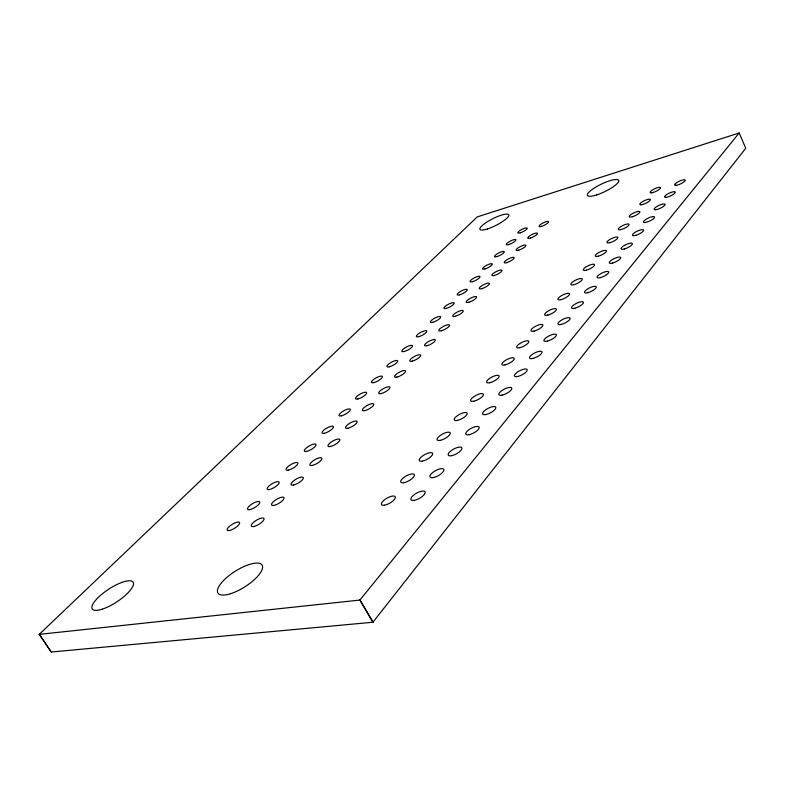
<?xml version="1.0" encoding="UTF-8"?>
<svg xmlns="http://www.w3.org/2000/svg" width="785" height="785" viewBox="0 0 785 785"><rect width="100%" height="100%" fill="white"/><g stroke="black" fill="none" stroke-linecap="round" stroke-linejoin="round"><path stroke-width="1.18" d="M372.904 622.24L745.75 148.277L739.185 132.979L477.26 216.895L39.25 634.368L51.221 652.021L372.904 622.24L359.903 600.064L39.25 634.368M359.903 600.064L739.185 132.979M51.221 652.021L39.348 634.28M359.991 599.946L372.993 622.132M596.639 194.915A17.339 4.131 -25.7 0 0 618.678 180.413A17.339 4.131 -25.7 0 0 593.803 188.331A17.339 4.131 -25.7 0 0 596.639 194.915M547.891 315.089A6.555 1.972 -26.4 0 0 556.486 309.221A6.555 1.972 -26.4 0 0 547.282 311.586A6.555 1.972 -26.4 0 0 547.891 315.089M455.31 316.296A5.917 1.619 -27.5 0 0 463.307 310.988A5.917 1.619 -27.5 0 0 455.408 313.117A5.917 1.619 -27.5 0 0 455.31 316.296M433.241 477.584A7.87 2.865 -28.9 0 0 443.937 470.009A7.87 2.865 -28.9 0 0 433.555 471.883A7.87 2.865 -28.9 0 0 433.241 477.584M432.829 322.292A5.838 1.58 -27.7 0 0 440.768 317.032A5.838 1.58 -27.7 0 0 433.075 319.112A5.838 1.58 -27.7 0 0 432.829 322.292M502.194 395.13A7.271 2.443 -27.3 0 0 511.879 388.379A7.271 2.443 -27.3 0 0 501.9 390.567A7.271 2.443 -27.3 0 0 502.194 395.13M441.415 330.77A6.005 1.668 -27.7 0 0 449.57 325.343A6.005 1.668 -27.7 0 0 441.612 327.443A6.005 1.668 -27.7 0 0 441.415 330.77M230.584 593.705A26.17 9.175 -32.4 0 0 262.524 566.132A26.17 9.175 -32.4 0 0 226.836 577.426A26.17 9.175 -32.4 0 0 230.584 593.705M102.217 609.189A24.433 7.526 -33.3 0 0 133.538 583.697A24.433 7.526 -33.3 0 0 102.384 593.794A24.433 7.526 -33.3 0 0 102.217 609.189M487.377 228.965A16.171 3.699 -26.8 0 0 508.866 215.08A16.171 3.699 -26.8 0 0 486.788 222.116A16.171 3.699 -26.8 0 0 487.377 228.965M418.768 336.667A5.927 1.629 -28 0 0 426.873 331.299A5.927 1.629 -28 0 0 419.121 333.34A5.927 1.629 -28 0 0 418.768 336.667M427.079 345.714A6.103 1.727 -27.9 0 0 435.4 340.17A6.103 1.727 -27.9 0 0 427.383 342.231A6.103 1.727 -27.9 0 0 427.079 345.714M389.301 366.811A6.113 1.737 -28.5 0 0 397.74 361.198A6.113 1.737 -28.5 0 0 389.88 363.161A6.113 1.737 -28.5 0 0 389.301 366.811M414.186 500.379A8.046 2.983 -29.3 0 0 425.166 492.578A8.046 2.983 -29.3 0 0 414.676 494.344A8.046 2.983 -29.3 0 0 414.186 500.379M404.275 351.503A6.015 1.678 -28.2 0 0 412.537 346.008A6.015 1.678 -28.2 0 0 404.736 348.02A6.015 1.678 -28.2 0 0 404.275 351.503M506.796 262.622A5.583 1.433 -26.7 0 0 514.214 257.745A5.583 1.433 -26.7 0 0 506.551 259.982A5.583 1.433 -26.7 0 0 506.796 262.622M412.282 361.149A6.202 1.786 -28.2 0 0 420.77 355.468A6.202 1.786 -28.2 0 0 412.694 357.489A6.202 1.786 -28.2 0 0 412.282 361.149M384.483 505.216A7.919 2.875 -29.8 0 0 395.365 497.543A7.919 2.875 -29.8 0 0 385.249 499.25A7.919 2.875 -29.8 0 0 384.483 505.216M520.298 232.802A5.289 1.285 -26.6 0 0 527.294 228.249A5.289 1.285 -26.6 0 0 519.994 230.476A5.289 1.285 -26.6 0 0 520.298 232.802M457.37 420.417A7.281 2.463 -28 0 0 467.212 413.567A7.281 2.463 -28 0 0 457.459 415.618A7.281 2.463 -28 0 0 457.37 420.417M472.511 281.687A5.583 1.442 -27.2 0 0 480.027 276.752A5.583 1.442 -27.2 0 0 472.501 278.911A5.583 1.442 -27.2 0 0 472.511 281.687M403.814 482.726A7.742 2.767 -29.3 0 0 414.421 475.268A7.742 2.767 -29.3 0 0 404.393 477.074A7.742 2.767 -29.3 0 0 403.814 482.726M373.846 382.619A6.221 1.786 -28.7 0 0 382.462 376.878A6.221 1.786 -28.7 0 0 374.543 378.802A6.221 1.786 -28.7 0 0 373.846 382.619M446.459 308.348A5.75 1.531 -27.5 0 0 454.25 303.206A5.75 1.531 -27.5 0 0 446.616 305.306A5.75 1.531 -27.5 0 0 446.459 308.348M494.491 275.447A5.662 1.472 -26.9 0 0 502.047 270.462A5.662 1.472 -26.9 0 0 494.334 272.68A5.662 1.472 -26.9 0 0 494.491 275.447M610.181 242.604A6.084 1.658 -25.5 0 0 617.952 237.384A6.084 1.658 -25.5 0 0 609.189 239.896A6.084 1.658 -25.5 0 0 610.181 242.604M635.821 235.333A6.182 1.707 -25.2 0 0 643.631 230.054A6.182 1.707 -25.2 0 0 634.633 232.625A6.182 1.707 -25.2 0 0 635.821 235.333M675.748 185.358A5.858 1.492 -24.7 0 0 684.922 181.041A5.858 1.492 -24.7 0 0 679.133 181.286A5.858 1.492 -24.7 0 0 675.748 185.358M288.321 470.127A6.82 2.1 -30.4 0 0 297.917 463.631A6.82 2.1 -30.4 0 0 289.743 465.279A6.82 2.1 -30.4 0 0 288.321 470.127M306.621 451.404A6.692 2.031 -30 0 0 316.012 445.075A6.692 2.031 -30 0 0 307.887 446.783A6.692 2.031 -30 0 0 306.621 451.404M481.823 288.654A5.74 1.521 -27.1 0 0 489.526 283.571A5.74 1.521 -27.1 0 0 481.745 285.75A5.74 1.521 -27.1 0 0 481.823 288.654M640.854 204.797A5.838 1.511 -25.1 0 0 650 200.489A5.838 1.511 -25.1 0 0 644.426 200.617A5.838 1.511 -25.1 0 0 640.854 204.797M468.773 302.264A5.829 1.57 -27.3 0 0 476.613 297.073A5.829 1.57 -27.3 0 0 468.773 299.232A5.829 1.57 -27.3 0 0 468.773 302.264M330.377 446.518A6.78 2.1 -29.7 0 0 339.846 440.11A6.78 2.1 -29.7 0 0 331.476 441.867A6.78 2.1 -29.7 0 0 330.377 446.518M484.973 268.931A5.505 1.403 -27 0 0 492.352 264.103A5.505 1.403 -27 0 0 484.885 266.282A5.505 1.403 -27 0 0 484.973 268.931M396.984 377.085A6.309 1.845 -28.4 0 0 405.659 371.276A6.309 1.845 -28.4 0 0 397.524 373.258A6.309 1.845 -28.4 0 0 396.984 377.085M357.882 398.957A6.329 1.845 -29 0 0 366.673 393.079A6.329 1.845 -29 0 0 358.706 394.953A6.329 1.845 -29 0 0 357.882 398.957M534.124 331.103A6.663 2.041 -26.6 0 0 542.906 325.098A6.663 2.041 -26.6 0 0 533.614 327.423A6.663 2.041 -26.6 0 0 534.124 331.103M665.67 197.369A5.937 1.541 -24.8 0 0 674.972 192.992A5.937 1.541 -24.8 0 0 669.163 193.179A5.937 1.541 -24.8 0 0 665.67 197.369M519.866 347.696A6.78 2.119 -26.8 0 0 528.845 341.534A6.78 2.119 -26.8 0 0 519.454 343.81A6.78 2.119 -26.8 0 0 519.866 347.696M489.771 382.707A7.016 2.286 -27.4 0 0 499.162 376.221A7.016 2.286 -27.4 0 0 489.595 378.399A7.016 2.286 -27.4 0 0 489.771 382.707M632.416 216.729A5.917 1.56 -25.2 0 0 639.903 211.724A5.917 1.56 -25.2 0 0 631.307 214.276A5.917 1.56 -25.2 0 0 632.416 216.729M517.815 376.447A7.134 2.355 -27 0 0 527.275 369.872A7.134 2.355 -27 0 0 517.393 372.119A7.134 2.355 -27 0 0 517.815 376.447M459.676 294.817A5.662 1.482 -27.3 0 0 467.33 289.783A5.662 1.482 -27.3 0 0 459.745 291.912A5.662 1.482 -27.3 0 0 459.676 294.817M655.289 209.752A6.015 1.59 -24.9 0 0 664.718 205.327A6.015 1.59 -24.9 0 0 658.88 205.425A6.015 1.59 -24.9 0 0 655.289 209.752M473.875 401.204A7.153 2.365 -27.7 0 0 483.481 394.551A7.153 2.365 -27.7 0 0 473.826 396.661A7.153 2.365 -27.7 0 0 473.875 401.204M621.475 229.465A6.005 1.609 -25.4 0 0 629.089 224.353A6.005 1.609 -25.4 0 0 620.415 226.885A6.005 1.609 -25.4 0 0 621.475 229.465M440.218 440.375A7.428 2.561 -28.4 0 0 450.296 433.33A7.428 2.561 -28.4 0 0 440.454 435.312A7.428 2.561 -28.4 0 0 440.218 440.375M469.087 434.713A7.556 2.649 -28 0 0 479.252 427.58A7.556 2.649 -28 0 0 469.077 429.621A7.556 2.649 -28 0 0 469.087 434.713M644.573 222.528A6.103 1.648 -25 0 0 654.14 218.053A6.103 1.648 -25 0 0 648.282 218.063A6.103 1.648 -25 0 0 644.573 222.528M422.379 461.129A7.585 2.659 -28.8 0 0 432.721 453.887A7.585 2.659 -28.8 0 0 422.781 455.781A7.585 2.659 -28.8 0 0 422.379 461.129M598.523 256.165A6.172 1.717 -25.6 0 0 606.442 250.827A6.172 1.717 -25.6 0 0 597.601 253.31A6.172 1.717 -25.6 0 0 598.523 256.165M451.532 455.712A7.703 2.747 -28.4 0 0 461.953 448.363A7.703 2.747 -28.4 0 0 451.669 450.325A7.703 2.747 -28.4 0 0 451.532 455.712M624.418 248.963A6.28 1.766 -25.3 0 0 632.386 243.566A6.28 1.766 -25.3 0 0 623.29 246.117A6.28 1.766 -25.3 0 0 624.418 248.963M312.224 465.446A6.918 2.178 -30.1 0 0 321.909 458.862A6.918 2.178 -30.1 0 0 313.48 460.56A6.918 2.178 -30.1 0 0 312.224 465.446M269.353 489.536A6.967 2.178 -30.7 0 0 279.175 482.873A6.967 2.178 -30.7 0 0 270.953 484.443A6.967 2.178 -30.7 0 0 269.353 489.536M293.394 485.071A7.055 2.247 -30.5 0 0 303.314 478.31A7.055 2.247 -30.5 0 0 294.836 479.929A7.055 2.247 -30.5 0 0 293.394 485.071M249.679 509.651A7.114 2.247 -31.2 0 0 259.747 502.812A7.114 2.247 -31.2 0 0 251.475 504.304A7.114 2.247 -31.2 0 0 249.679 509.651M273.867 505.432A7.212 2.326 -30.9 0 0 284.023 498.485A7.212 2.326 -30.9 0 0 275.486 500.025A7.212 2.326 -30.9 0 0 273.867 505.432M229.269 530.532A7.271 2.326 -31.6 0 0 239.582 523.497A7.271 2.326 -31.6 0 0 231.271 524.91A7.271 2.326 -31.6 0 0 229.269 530.532M253.584 526.568A7.369 2.404 -31.4 0 0 263.995 519.434A7.369 2.404 -31.4 0 0 255.41 520.887A7.369 2.404 -31.4 0 0 253.584 526.568M586.483 270.177A6.26 1.776 -25.8 0 0 594.569 264.712A6.26 1.776 -25.8 0 0 585.63 267.175A6.26 1.776 -25.8 0 0 586.483 270.177M612.643 263.044A6.368 1.825 -25.4 0 0 620.768 257.519A6.368 1.825 -25.4 0 0 611.584 260.051A6.368 1.825 -25.4 0 0 612.643 263.044M518.738 250.179A5.505 1.393 -26.6 0 0 526.019 245.391A5.505 1.393 -26.6 0 0 518.424 247.648A5.505 1.393 -26.6 0 0 518.738 250.179M347.902 428.247A6.653 2.031 -29.4 0 0 357.155 421.996A6.653 2.031 -29.4 0 0 348.844 423.822A6.653 2.031 -29.4 0 0 347.902 428.247M324.293 433.32A6.565 1.972 -29.6 0 0 333.478 427.148A6.565 1.972 -29.6 0 0 325.402 428.914A6.565 1.972 -29.6 0 0 324.293 433.32M364.829 410.614A6.525 1.962 -29 0 0 373.876 404.51A6.525 1.962 -29 0 0 365.624 406.394A6.525 1.962 -29 0 0 364.829 410.614M341.367 415.844A6.447 1.904 -29.3 0 0 350.355 409.829A6.447 1.904 -29.3 0 0 342.338 411.654A6.447 1.904 -29.3 0 0 341.367 415.844M381.176 393.57A6.417 1.904 -28.7 0 0 390.037 387.613A6.417 1.904 -28.7 0 0 381.834 389.546A6.417 1.904 -28.7 0 0 381.176 393.57M497.091 256.548A5.436 1.354 -26.8 0 0 504.333 251.808A5.436 1.354 -26.8 0 0 496.915 254.006A5.436 1.354 -26.8 0 0 497.091 256.548M530.336 238.081A5.436 1.354 -26.5 0 0 537.499 233.39A5.436 1.354 -26.5 0 0 529.963 235.667A5.436 1.354 -26.5 0 0 530.336 238.081M508.857 244.508A5.358 1.315 -26.7 0 0 515.971 239.857A5.358 1.315 -26.7 0 0 508.611 242.074A5.358 1.315 -26.7 0 0 508.857 244.508M541.621 226.325A5.367 1.315 -26.3 0 0 548.646 221.733A5.367 1.315 -26.3 0 0 541.179 224.019A5.367 1.315 -26.3 0 0 541.621 226.325M485.964 414.539A7.408 2.541 -27.6 0 0 495.885 407.592A7.408 2.541 -27.6 0 0 485.807 409.711A7.408 2.541 -27.6 0 0 485.964 414.539M532.858 358.46A7.016 2.267 -26.7 0 0 542.101 352.053A7.016 2.267 -26.7 0 0 532.328 354.359A7.016 2.267 -26.7 0 0 532.858 358.46M505.089 364.888A6.898 2.198 -27.1 0 0 514.273 358.568A6.898 2.198 -27.1 0 0 504.794 360.796A6.898 2.198 -27.1 0 0 505.089 364.888M547.351 341.122A6.888 2.178 -26.4 0 0 556.398 334.881A6.888 2.178 -26.4 0 0 546.723 337.226A6.888 2.178 -26.4 0 0 547.351 341.122M561.344 324.391A6.78 2.1 -26.2 0 0 570.185 318.308A6.78 2.1 -26.2 0 0 560.608 320.712A6.78 2.1 -26.2 0 0 561.344 324.391M574.836 308.25A6.672 2.031 -26 0 0 583.49 302.323A6.672 2.031 -26 0 0 574.012 304.757A6.672 2.031 -26 0 0 574.836 308.25M587.867 292.668A6.565 1.953 -25.8 0 0 596.345 286.878A6.565 1.953 -25.8 0 0 586.964 289.351A6.565 1.953 -25.8 0 0 587.867 292.668M561.187 299.615A6.457 1.904 -26.1 0 0 569.606 293.884A6.457 1.904 -26.1 0 0 560.49 296.288A6.457 1.904 -26.1 0 0 561.187 299.615M600.466 277.605A6.466 1.884 -25.6 0 0 608.758 271.953A6.466 1.884 -25.6 0 0 599.475 274.456A6.466 1.884 -25.6 0 0 600.466 277.605M574.051 284.651A6.359 1.835 -26 0 0 582.293 279.058A6.359 1.835 -26 0 0 573.266 281.491A6.359 1.835 -26 0 0 574.051 284.651M651.167 192.825A5.76 1.462 -25 0 0 660.195 188.567A5.76 1.462 -25 0 0 654.631 188.773A5.76 1.462 -25 0 0 651.167 192.825"/></g></svg>
